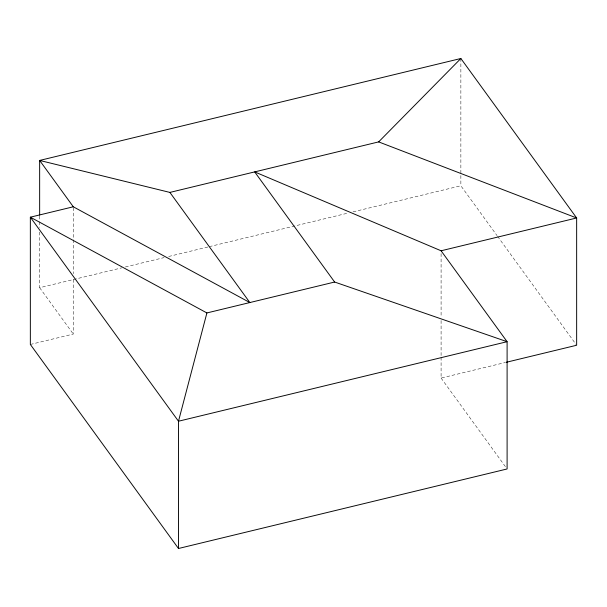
<?xml version="1.0" encoding="UTF-8"?>
<svg xmlns="http://www.w3.org/2000/svg" width="607" height="607" viewBox="0 0 607 607"><rect width="100%" height="100%" fill="white"/><g stroke="black" fill="none" stroke-linecap="round" stroke-linejoin="round"><path stroke-width="0.46" stroke-dasharray="3.04 2.28" d="M39.652 232.086L39.652 287.71L121.681 267.862M125.368 266.966L164.08 257.603M168.685 256.488L208.322 246.897M209.24 246.67L348.418 212.989M353.024 211.873L460.865 185.772L497.05 235.615M30.35 344.457L73.303 334.062L73.303 278.438M441.092 357.318L441.092 378.055L505.206 362.538M497.603 236.381L576.096 344.488M441.092 378.055L505.988 467.443M39.652 287.71L73.303 334.062M460.865 58.5L460.865 185.772M441.092 253.612L441.092 316.778M441.092 320.549L441.092 356.37M73.303 207.731L73.303 238.847M73.303 239.788L73.303 273.727M39.652 216.062L39.652 220.773M39.652 221.722L39.652 227.375"/><path stroke-width="0.91" d="M334.639 282.035L206.904 312.946L178.488 421.228L178.488 548.5L507.103 468.968L507.103 341.695L441.092 250.782L254.674 171.895L334.639 282.035L507.103 341.695L178.488 421.228L30.35 217.185L73.303 206.79L249.856 302.552L169.892 192.419L39.652 160.438L39.652 215.121M169.892 192.419L378.654 141.894L460.865 58.5L576.65 217.974L576.65 345.254L506.124 362.318M460.865 58.5L39.652 160.438L73.303 206.79M441.092 250.782L576.65 217.974L378.654 141.894M206.904 312.946L30.35 217.185L30.35 344.457L178.488 548.5"/></g></svg>
